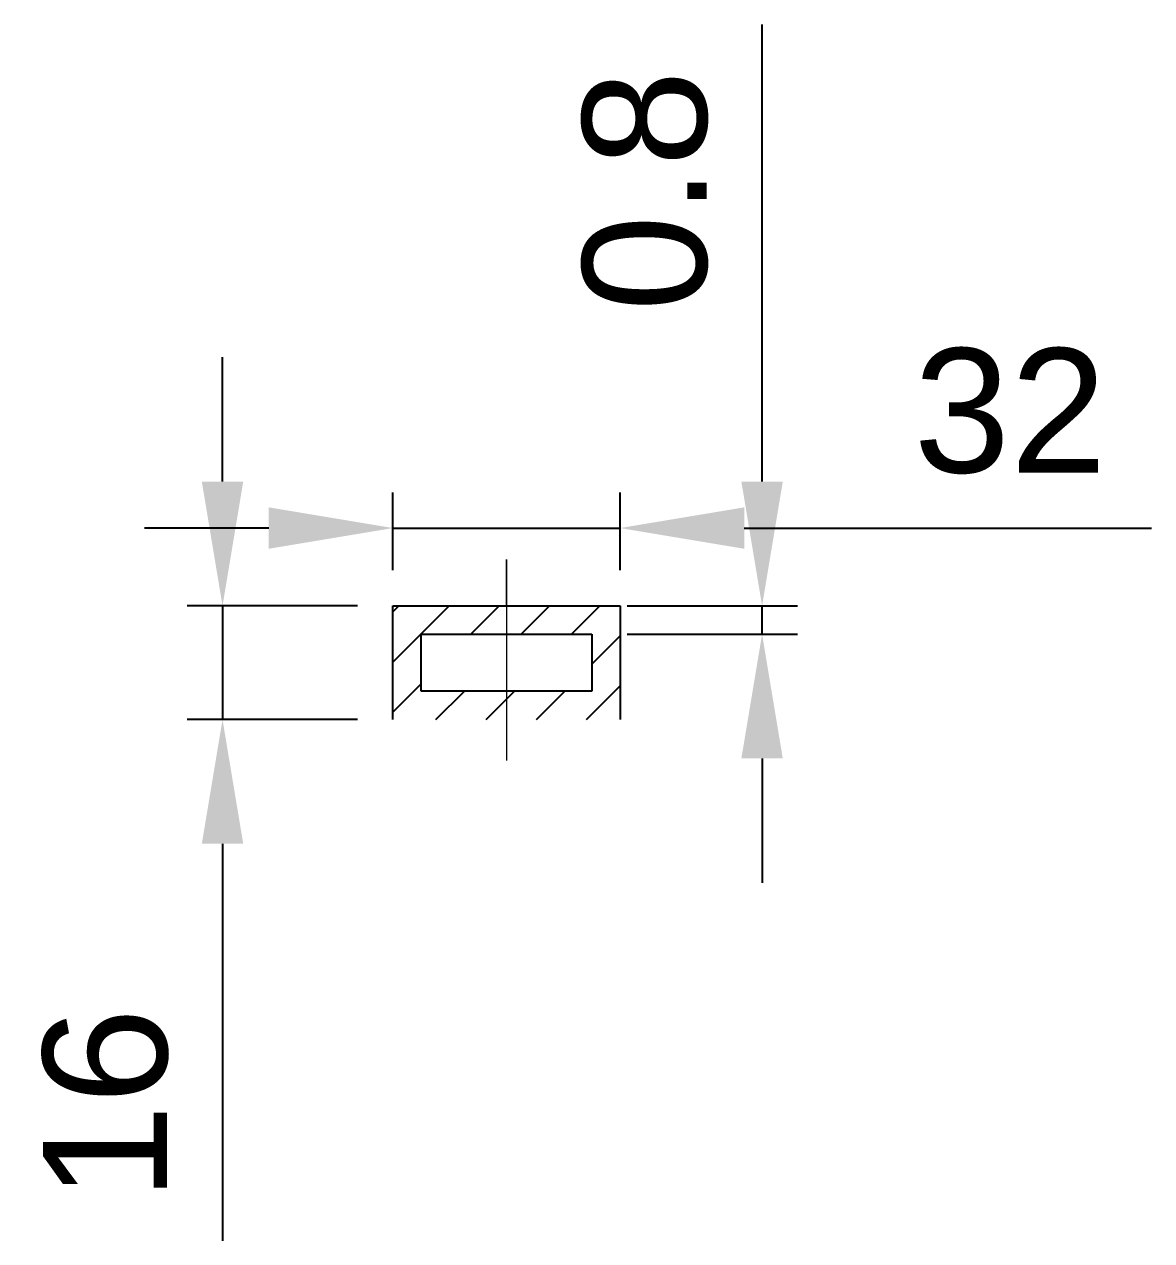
# Model space of a CAD drawing. Header units: millimetres. Extents: x -3183 to 3067, y 1033 to 2218.
# Drawn here: x -2488.91 to -2457.15, y 1296.81 to 1331.08 of the extents above; entities that cross this region are included whole.
import ezdxf

# ---------------------------------------------------------------- set-up
doc = ezdxf.new("R2010")
doc.units = ezdxf.units.MM
doc.linetypes.add('KRESKAKROPKA2', pattern=[12.7, 6.35, -3.175, 0, -3.175])
for name, color, linetype, lineweight in [('AM_5', 3, 'Continuous', 25), ('AM_8', 1, 'Continuous', 25), ('oś', 7, 'KRESKAKROPKA2', 13)]:
    doc.layers.add(name, color=color, linetype=linetype, lineweight=lineweight)
doc.styles.get("Standard").update_dxf_attribs({"font": 'arial.ttf'})
doc.dimstyles.new('AM_ISO$0', dxfattribs={"dimtxt": 3.5, "dimasz": 3.5, "dimexe": 1, "dimexo": 1, "dimgap": 1.5, "dimtad": 1, "dimdsep": 46, "dimtxsty": 'Standard', "dimcen": 0, "dimclrd": 256, "dimclre": 256, "dimclrt": 2, "dimadec": 0, "dimazin": 2, "dimtp": 0.1, "dimtm": 0.1, "dimtfac": 0.71, "dimtdec": 3, "dimtmove": 0, "dimatfit": 3, "dimfxl": 1, "dimlwd": -1, "dimlwe": -1, "dimarcsym": 1})

# ---------------------------------------------------------------- blocks, each defined once
blk = doc.blocks.new('*D450')
at = {"layer": 'AM_5', "linetype": 'ByBlock', "transparency": 16777216}
for p, q in [((-2478.529, 1315.696), (-2478.529, 1317.887)), ((-2472.129, 1315.696), (-2472.129, 1317.887)), ((-2482.029, 1316.887), (-2485.529, 1316.887)), ((-2478.529, 1316.887), (-2472.129, 1316.887)), ((-2468.629, 1316.887), (-2457.154, 1316.887))]:
    blk.add_line(p, q, dxfattribs=at)
at = {"layer": 'AM_5', "transparency": 16777216}
for points in [[(-2482.029, 1317.47), (-2482.029, 1316.303), (-2478.529, 1316.887)], [(-2468.629, 1317.47), (-2468.629, 1316.303), (-2472.129, 1316.887)]]:
    blk.add_solid(points, dxfattribs=at)
at = {"layer": 'Defpoints', "color": 0, "transparency": 16777216}
for p in [(-2472.129, 1316.887), (-2478.529, 1314.696), (-2472.129, 1314.696)]:
    blk.add_point(p, dxfattribs=at)
at = {"layer": 'AM_5', "color": 2, "transparency": 16777216, "insert": (-2461.141, 1320.175), "char_height": 3.5, "attachment_point": 5}
blk.add_mtext('32', dxfattribs=at)
blk = doc.blocks.new('*D451')
at = {"layer": 'AM_5', "linetype": 'ByBlock', "transparency": 16777216}
for p, q in [((-2483.329, 1318.196), (-2483.329, 1321.696)), ((-2479.529, 1314.696), (-2484.329, 1314.696)), ((-2483.329, 1314.696), (-2483.329, 1311.496)), ((-2479.529, 1311.496), (-2484.329, 1311.496)), ((-2483.329, 1307.996), (-2483.329, 1296.814))]:
    blk.add_line(p, q, dxfattribs=at)
at = {"layer": 'AM_5', "transparency": 16777216}
for points in [[(-2483.912, 1318.196), (-2482.746, 1318.196), (-2483.329, 1314.696)], [(-2483.912, 1307.996), (-2482.746, 1307.996), (-2483.329, 1311.496)]]:
    blk.add_solid(points, dxfattribs=at)
at = {"layer": 'Defpoints', "color": 0, "transparency": 16777216}
for p in [(-2478.529, 1314.696), (-2483.329, 1311.496), (-2478.529, 1311.496)]:
    blk.add_point(p, dxfattribs=at)
at = {"layer": 'AM_5', "color": 2, "transparency": 16777216, "insert": (-2486.616, 1300.655), "char_height": 3.5, "attachment_point": 5, "rotation": 90}
blk.add_mtext('16', dxfattribs=at)
blk = doc.blocks.new('*D452')
at = {"layer": 'AM_5', "linetype": 'ByBlock', "transparency": 16777216}
for p, q in [((-2468.129, 1318.196), (-2468.129, 1331.075)), ((-2471.929, 1314.696), (-2467.129, 1314.696)), ((-2468.129, 1313.896), (-2468.129, 1314.696)), ((-2471.929, 1313.896), (-2467.129, 1313.896)), ((-2468.129, 1310.396), (-2468.129, 1306.896))]:
    blk.add_line(p, q, dxfattribs=at)
at = {"layer": 'AM_5', "transparency": 16777216}
for points in [[(-2468.712, 1318.196), (-2467.546, 1318.196), (-2468.129, 1314.696)], [(-2468.712, 1310.396), (-2467.546, 1310.396), (-2468.129, 1313.896)]]:
    blk.add_solid(points, dxfattribs=at)
at = {"layer": 'Defpoints', "color": 0, "transparency": 16777216}
for p in [(-2472.929, 1314.696), (-2468.129, 1314.696), (-2472.929, 1313.896)]:
    blk.add_point(p, dxfattribs=at)
at = {"layer": 'AM_5', "color": 2, "transparency": 16777216, "insert": (-2471.416, 1326.386), "char_height": 3.5, "attachment_point": 5, "rotation": 90}
blk.add_mtext('0.8', dxfattribs=at)

msp = doc.modelspace()

# ---------------------------------------------------------------- hatches: boundary and pattern name
at = {"layer": 'AM_8'}
h = msp.add_hatch(dxfattribs=at)
h.set_pattern_fill('_U', color=256, angle=45, style=0, pattern_type=0)
h.set_pattern_definition([(45, (-2410.4548, 913.0817), (-0.7071068, 0.7071068), [])])
h.paths.add_polyline_path([(-2472.12895, 1311.49597), (-2472.12895, 1314.69597), (-2478.52895, 1314.69597), (-2478.52895, 1311.49597)])
h.paths.add_polyline_path([(-2472.92895, 1313.89597), (-2472.92895, 1312.29597), (-2477.72895, 1312.29597), (-2477.72895, 1313.89597)], flags=16)

# ---------------------------------------------------------------- linework, layer by layer
for p, q in [((-2478.52895, 1311.49597), (-2478.52895, 1314.69597)), ((-2478.52895, 1314.69597), (-2472.12895, 1314.69597)), ((-2472.12895, 1314.69597), (-2472.12895, 1311.49597)), ((-2477.72895, 1312.29597), (-2477.72895, 1313.89597)), ((-2477.72895, 1313.89597), (-2472.92895, 1313.89597)), ((-2472.92895, 1313.89597), (-2472.92895, 1312.29597)), ((-2472.92895, 1312.29597), (-2477.72895, 1312.29597))]:
    msp.add_line(p, q)
at = {"layer": 'oś'}
for p, q in [((-2475.32895, 1314.69597), (-2475.32895, 1315.99901)), ((-2475.32895, 1315.99901), (-2475.32895, 1310.33686))]:
    msp.add_line(p, q, dxfattribs=at)

# ---------------------------------------------------------------- dimensions: what is measured, and where the dimension line sits
at = {"layer": 'AM_5'}
dim = msp.add_linear_dim(base=(-2468.12895, 1314.69597), p1=(-2472.92895, 1313.89597), p2=(-2472.92895, 1314.69597), angle=90, dimstyle='AM_ISO$0', override={"dimpost": ''}, dxfattribs=at)
dim.commit()
dim.dimension.update_dxf_attribs({"geometry": '*D452', "text_midpoint": (-2471.41595, 1326.3856)})
dim = msp.add_linear_dim(base=(-2472.12895, 1316.8868), p1=(-2478.52895, 1314.69597), p2=(-2472.12895, 1314.69597), text='32', dimstyle='AM_ISO$0', override={"dimpost": ''}, dxfattribs=at)
dim.commit()
dim.dimension.update_dxf_attribs({"geometry": '*D450', "text_midpoint": (-2461.14123, 1320.175)})
dim = msp.add_linear_dim(base=(-2483.32895, 1311.49597), p1=(-2478.52895, 1314.69597), p2=(-2478.52895, 1311.49597), angle=90, text='16', dimstyle='AM_ISO$0', override={"dimpost": ''}, dxfattribs=at)
dim.commit()
dim.dimension.update_dxf_attribs({"geometry": '*D451', "text_midpoint": (-2486.61595, 1300.65507)})

doc.saveas('drawing.dxf')
